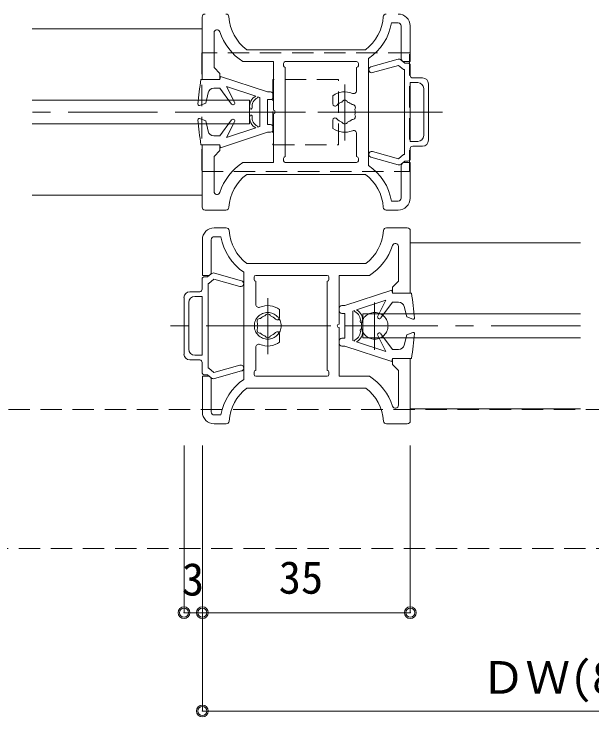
# Model space of a CAD drawing. Units: millimetres on the paper, enlarged 5 times, with parts at other scales. Extents: x -992 to 1008, y -685 to 700.
# Drawn here: x -402 to -239.8, y -426 to -228.8 of the extents above; entities that cross this region are included whole.
import ezdxf
from ezdxf.enums import TextEntityAlignment as Align

# ---------------------------------------------------------------- set-up
doc = ezdxf.new("R2010")
doc.units = ezdxf.units.MM
doc.header["$LTSCALE"] = 5
doc.header["$PDMODE"] = 32
doc.header["$PDSIZE"] = 2.5
for name, pattern in [('CHAIN1', [8, 5, -1, 1, -1]), ('DASHED1', [1.8, 1.2, -0.6]), ('DOUBLE_CHAIN1', [8.8, 5, -1, 0.6, -0.6, 0.6, -1])]:
    doc.linetypes.add(name, pattern=pattern)
doc.layers.add('2-0_18', color=7, linetype='Continuous', lineweight=18)
doc.styles.add('ＭＳ ゴシック', font='')
doc.styles.get('ＭＳ ゴシック').set_extended_font_data('MS Gothic')

msp = doc.modelspace()

# ---------------------------------------------------------------- linework, layer by layer
at = {"layer": '2-0_18'}
for p, q in [((-349.203, -229.588), (-349.203, -247.088)), ((-296.08, -231.254), (-294.204, -231.254)), ((-293.37, -232.088), (-293.37, -241.254)), ((-290.87, -242.088), (-290.87, -232.088)), ((-396.926, -232.921), (-349.203, -232.921)), ((-345.87, -233.958), (-345.87, -243.754)), ((-336.703, -238.754), (-303.37, -238.754)), ((-329.204, -242.088), (-337.743, -242.088)), ((-329.204, -255.754), (-329.204, -242.088)), ((-326.37, -243.254), (-326.37, -242.588)), ((-305.87, -242.088), (-325.87, -242.088)), ((-305.37, -243.254), (-305.37, -242.588)), ((-302.537, -255.754), (-302.537, -241.226)), ((-301.862, -243.584), (-294.24, -241.457)), ((-293.333, -241.651), (-292.304, -242.504)), ((-292.537, -242.088), (-290.87, -242.088)), ((-292.304, -242.504), (-291.467, -242.504)), ((-325.87, -243.754), (-325.87, -268.754)), ((-305.87, -250.254), (-305.87, -243.754)), ((-294.128, -243.157), (-301.414, -245.189)), ((-292.705, -244.337), (-294.128, -243.157)), ((-292.471, -244.337), (-292.705, -244.337)), ((-292.471, -244.337), (-292.471, -268.171)), ((-290.804, -243.237), (-290.804, -243.504)), ((-290.804, -246.004), (-290.804, -243.504)), ((-344.037, -246.254), (-344.203, -247.088)), ((-330.87, -250.588), (-344.037, -246.254)), ((-288.72, -248.004), (-290.804, -248.004)), ((-290.804, -248.004), (-290.804, -264.504)), ((-290.138, -246.671), (-287.386, -246.671)), ((-285.72, -264.171), (-285.72, -248.337)), ((-344.203, -249.588), (-345.889, -249.588)), ((-340.94, -254.049), (-344.203, -249.588)), ((-342.37, -249.084), (-340.092, -253.526)), ((-334.152, -251.788), (-342.37, -249.084)), ((-287.053, -262.837), (-287.053, -249.671)), ((-347.51, -250.865), (-348.204, -253.754)), ((-333.537, -251.991), (-333.537, -252.122)), ((-333.037, -252.155), (-333.537, -251.991)), ((-333.037, -260.353), (-333.037, -252.155)), ((-330.037, -250.588), (-330.87, -250.588)), ((-312.537, -251.672), (-312.537, -253.968)), ((-396.926, -252.921), (-335.87, -252.921)), ((-348.204, -253.754), (-349.919, -254.4)), ((-335.87, -259.588), (-335.87, -252.921)), ((-330.87, -259.739), (-330.87, -252.754)), ((-330.87, -252.754), (-330.037, -252.754)), ((-302.537, -271.282), (-302.537, -256.754)), ((-335.87, -259.588), (-396.926, -259.588)), ((-344.203, -262.921), (-340.94, -258.459)), ((-330.037, -259.754), (-330.87, -259.754)), ((-312.537, -260.837), (-312.537, -258.54)), ((-330.87, -261.921), (-330.037, -261.921)), ((-305.87, -268.754), (-305.87, -262.254)), ((-345.889, -262.921), (-344.203, -262.921)), ((-344.203, -265.421), (-349.537, -265.421)), ((-349.203, -265.421), (-349.203, -282.921)), ((-344.203, -267.087), (-344.203, -265.421)), ((-288.72, -264.504), (-290.804, -264.504)), ((-290.138, -265.837), (-287.377, -265.837)), ((-345.87, -268.754), (-344.203, -267.087)), ((-290.804, -266.504), (-290.804, -267.671)), ((-290.804, -267.671), (-290.804, -269.332)), ((-345.87, -268.754), (-345.87, -278.55)), ((-326.37, -269.921), (-326.37, -269.254)), ((-305.37, -269.921), (-305.37, -269.254)), ((-294.24, -271.051), (-301.862, -268.924)), ((-292.304, -270.004), (-293.333, -270.857)), ((-291.468, -270.004), (-292.304, -270.004)), ((-325.87, -270.421), (-305.87, -270.421)), ((-293.37, -271.254), (-293.37, -280.421)), ((-290.87, -270.421), (-292.537, -270.421)), ((-290.87, -280.421), (-290.87, -270.421)), ((-303.37, -273.754), (-336.703, -273.754)), ((-349.203, -279.587), (-396.926, -279.587)), ((-294.204, -281.254), (-296.08, -281.254)), ((-348.37, -283.754), (-342.511, -283.754)), ((-297.563, -283.754), (-294.204, -283.754)), ((-342.445, -288.754), (-345.804, -288.754)), ((-291.638, -288.754), (-297.497, -288.754)), ((-290.804, -307.087), (-290.804, -289.588)), ((-345.804, -291.254), (-343.928, -291.254)), ((-349.138, -292.088), (-349.138, -302.088)), ((-346.638, -301.254), (-346.638, -292.088)), ((-290.804, -292.921), (-243.082, -292.921)), ((-294.138, -303.754), (-294.138, -293.958)), ((-336.638, -298.754), (-303.304, -298.754)), ((-347.703, -302.504), (-346.675, -301.651)), ((-345.768, -301.458), (-338.146, -303.584)), ((-337.471, -301.226), (-337.471, -315.754)), ((-349.203, -304.837), (-349.203, -303.176)), ((-349.138, -302.088), (-347.471, -302.088)), ((-348.54, -302.504), (-347.703, -302.504)), ((-334.638, -302.588), (-334.638, -303.254)), ((-314.138, -302.088), (-334.138, -302.088)), ((-334.138, -303.754), (-334.138, -310.254)), ((-314.138, -328.754), (-314.138, -303.754)), ((-313.638, -302.588), (-313.638, -303.254)), ((-302.265, -302.088), (-310.804, -302.088)), ((-310.804, -302.088), (-310.804, -315.754)), ((-294.138, -303.754), (-295.804, -305.421)), ((-349.203, -306.004), (-349.203, -304.837)), ((-347.537, -328.171), (-347.537, -304.337)), ((-295.804, -305.421), (-295.804, -307.087)), ((-349.87, -306.671), (-352.63, -306.671)), ((-295.971, -306.254), (-309.138, -310.588)), ((-295.804, -307.087), (-295.971, -306.254)), ((-295.804, -307.087), (-290.471, -307.087)), ((-354.288, -308.338), (-354.288, -324.171)), ((-352.955, -309.671), (-352.955, -322.837)), ((-351.288, -308.004), (-349.203, -308.004)), ((-349.203, -324.504), (-349.203, -308.004)), ((-297.638, -309.084), (-305.855, -311.788)), ((-299.916, -313.526), (-297.638, -309.084)), ((-295.804, -309.588), (-299.068, -314.049)), ((-294.118, -309.588), (-295.804, -309.588)), ((-327.471, -313.968), (-327.471, -311.672)), ((-309.138, -310.588), (-309.971, -310.588)), ((-291.805, -313.754), (-292.498, -310.865)), ((-309.971, -312.754), (-309.138, -312.754)), ((-309.138, -312.754), (-309.138, -319.739)), ((-306.471, -311.991), (-306.971, -312.155)), ((-306.971, -312.155), (-306.971, -320.353)), ((-306.471, -312.122), (-306.471, -311.991)), ((-304.138, -312.921), (-304.138, -319.587)), ((-304.138, -312.921), (-243.082, -312.921)), ((-290.089, -314.399), (-291.805, -313.754)), ((-337.471, -316.754), (-337.471, -331.282)), ((-310.804, -316.754), (-310.804, -330.421)), ((-327.471, -318.54), (-327.471, -320.837)), ((-299.068, -318.459), (-295.804, -322.921)), ((-309.138, -319.754), (-309.971, -319.754)), ((-243.082, -319.587), (-304.138, -319.587)), ((-334.138, -322.254), (-334.138, -328.754)), ((-309.971, -321.921), (-309.138, -321.921)), ((-295.804, -322.921), (-294.118, -322.921)), ((-351.288, -324.504), (-349.203, -324.504)), ((-290.804, -342.921), (-290.804, -325.421)), ((-349.87, -325.837), (-352.622, -325.837)), ((-349.203, -326.504), (-349.203, -329.004)), ((-345.88, -329.352), (-338.594, -327.319)), ((-349.203, -329.271), (-349.203, -329.004)), ((-347.537, -328.171), (-347.303, -328.171)), ((-347.303, -328.171), (-345.88, -329.352)), ((-338.146, -328.924), (-345.768, -331.051)), ((-334.638, -329.254), (-334.638, -329.921)), ((-313.638, -329.254), (-313.638, -329.921)), ((-294.138, -338.55), (-294.138, -328.754)), ((-347.471, -330.421), (-349.138, -330.421)), ((-349.138, -330.421), (-349.138, -340.421)), ((-347.703, -330.004), (-348.541, -330.004)), ((-346.675, -330.857), (-347.703, -330.004)), ((-346.638, -340.421), (-346.638, -331.254)), ((-334.138, -330.421), (-314.138, -330.421)), ((-310.804, -330.421), (-302.265, -330.421)), ((-303.304, -333.754), (-336.638, -333.754)), ((-343.928, -341.254), (-345.804, -341.254)), ((-243.082, -339.587), (-290.804, -339.587)), ((-345.804, -343.754), (-342.445, -343.754)), ((-297.497, -343.754), (-291.638, -343.754))]:
    msp.add_line(p, q, dxfattribs=at)
at = {"layer": '2-0_18', "linetype": 'DOUBLE_CHAIN1'}
for p, q in [((-302.537, -269.588), (-302.537, -242.921)), ((-309.204, -249.588), (-309.204, -262.921)), ((-332.537, -256.254), (-345.87, -256.254)), ((-302.537, -256.254), (-315.87, -256.254)), ((-337.471, -302.921), (-337.471, -329.588))]:
    msp.add_line(p, q, dxfattribs=at)
at = {"layer": '2-0_18', "linetype": 'CHAIN1'}
for p, q in [((-309.204, -264.23), (-309.204, -248.532)), ((-281.762, -256.254), (-396.926, -256.254)), ((-355.195, -256.254), (-301.032, -256.254)), ((-330.805, -324.23), (-330.805, -308.532)), ((-300.805, -323.025), (-300.805, -309.692)), ((-243.082, -316.254), (-358.246, -316.254)), ((-338.977, -316.254), (-284.813, -316.254))]:
    msp.add_line(p, q, dxfattribs=at)
at = {"layer": '2-0_18', "linetype": 'DASHED1', "lineweight": 20}
for p, q in [((-118.542, -339.709), (-688.643, -339.709)), ((-688.643, -378.754), (-118.542, -378.754))]:
    msp.add_line(p, q, dxfattribs=at)
at = {"layer": '2-0_18', "color": 4}
for p, q in [((-354.288, -396.757), (-354.288, -349.869)), ((-349.138, -424.352), (-349.138, -349.869)), ((-290.804, -396.757), (-290.804, -349.869)), ((-354.288, -396.757), (-349.138, -396.757)), ((-349.138, -396.757), (-290.804, -396.757)), ((-349.138, -424.352), (-123.693, -424.352))]:
    msp.add_line(p, q, dxfattribs=at)
at = {"layer": '2-0_18', "linetype": 'DASHED1'}
for points in [[(-349.322, -239.633), (-349.322, -272.966), (-290.989, -272.966), (-290.989, -239.633)], [(-329.322, -247.133), (-329.322, -265.466), (-310.989, -265.466), (-310.989, -247.133)]]:
    msp.add_lwpolyline(points, close=True, dxfattribs=at)
at = {"layer": '2-0_18'}
for points in [[(-349.537, -247.088), (-344.203, -247.088), (-344.203, -245.421), (-345.87, -243.754)], [(-349.919, -258.109), (-348.204, -258.754), (-347.51, -261.643)], [(-337.743, -270.421), (-329.204, -270.421), (-329.204, -256.754)], [(-340.092, -258.982), (-342.37, -263.425), (-334.152, -260.72)], [(-333.537, -260.387), (-333.537, -260.518), (-333.037, -260.353)], [(-344.203, -265.421), (-344.037, -266.254), (-330.87, -261.921)], [(-301.414, -267.319), (-294.128, -269.351), (-292.705, -268.171), (-292.471, -268.171)], [(-338.594, -305.19), (-345.88, -303.157), (-347.303, -304.337), (-347.537, -304.337)], [(-305.855, -320.72), (-297.638, -323.425), (-299.916, -318.982)], [(-292.498, -321.643), (-291.805, -318.754), (-290.089, -318.109)], [(-306.971, -320.353), (-306.471, -320.518), (-306.471, -320.387)], [(-309.138, -321.921), (-295.971, -326.254), (-295.804, -325.421)], [(-290.471, -325.421), (-295.804, -325.421), (-295.804, -327.087), (-294.138, -328.754)]]:
    msp.add_lwpolyline(points, dxfattribs=at)
at = {"layer": '2-0_18', "linetype": 'DOUBLE_CHAIN1'}
for centre in [(-330.805, -316.254), (-300.805, -316.254)]:
    msp.add_circle(centre, 3.75, dxfattribs=at)
at = {"layer": '2-0_18', "color": 4}
for centre in [(-354.288, -396.757), (-349.138, -396.757), (-290.804, -396.757), (-349.138, -424.352)]:
    msp.add_circle(centre, 1.667, dxfattribs=at)
at = {"layer": '2-0_18'}
for centre, radius, start, end in [((-348.37, -229.588), 0.833, 90, 180), ((-342.511, -229.588), 0.833, 3.58333, 90), ((-297.563, -229.588), 0.833, 90, 176.41669), ((-294.204, -232.088), 3.333, 0, 90), ((-329.204, -228.754), 12.5, 183.58333, 233.13012), ((-310.87, -228.754), 12.5, 306.8699, 356.41669), ((-310.87, -228.754), 15, 303.74899, 350.40594), ((-294.204, -232.088), 0.833, 0, 90), ((-345.037, -233.958), 0.833, 18.19489, 180), ((-329.204, -228.754), 15.833, 198.19489, 237.36312), ((-325.87, -242.588), 0.5, 90, 180), ((-305.87, -242.588), 0.5, 0, 90), ((-293.971, -242.421), 1, 50.32076, 105.58927), ((-292.537, -241.254), 0.833, 180, 270), ((-291.467, -243.174), 0.667, 354.52222, 96.25309), ((-325.87, -243.254), 0.5, 180, 270), ((-305.87, -243.254), 0.5, 270, 0), ((-301.638, -244.387), 0.833, 105.58927, 285.58926), ((-290.138, -246.004), 0.667, 180, 270), ((-267.28, -260.441), 83.333, 170.77898, 175.60973), ((-288.72, -249.671), 1.667, 0, 90), ((-287.386, -248.337), 1.667, 0, 90), ((-345.889, -251.254), 1.667, 90, 166.50428), ((-306.704, -250.254), 0.833, 247.38015, 0), ((-332.537, -254.704), 3.333, 118.99506, 187.34957), ((-332.537, -254.704), 2.667, 114.31576, 187.34957), ((-333.703, -252.122), 0.167, 294.31575, 0), ((-330.037, -251.421), 0.833, 0, 90), ((-330.037, -251.921), 0.833, 270, 0), ((-309.204, -256.254), 5.667, 67.38015, 126.0319), ((-350.037, -254.087), 0.333, 175.60973, 290.6097), ((-340.537, -253.754), 0.5, 216.17925, 27.15099), ((-311.91, -253.968), 0.626, 180, 319.8159), ((-309.204, -256.254), 2.917, 105.35889, 139.81591), ((-309.204, -253.754), 0.833, 22.02433, 157.9757), ((-309.204, -256.254), 2.917, 45.35889, 74.64113), ((-307.038, -255.004), 0.833, 322.02432, 97.9757), ((-335.512, -255.087), 0.333, 187.34957, 7.34957), ((-329.204, -256.254), 0.5, 270, 90), ((-309.204, -256.254), 2.917, 345.35889, 14.64113), ((-350.037, -258.421), 0.333, 69.39032, 184.39029), ((-340.537, -258.754), 0.5, 332.84903, 143.82078), ((-332.537, -257.805), 3.333, 172.65046, 241.00496), ((-335.512, -257.421), 0.333, 352.65045, 172.65046), ((-332.537, -257.805), 2.667, 172.65046, 245.68427), ((-311.91, -258.54), 0.626, 40.18412, 180), ((-309.204, -256.254), 2.917, 220.18412, 254.64113), ((-309.204, -256.254), 2.917, 285.35889, 314.64113), ((-307.038, -257.504), 0.833, 262.02432, 37.9757), ((-267.28, -252.067), 83.333, 184.39029, 189.22104), ((-333.703, -260.387), 0.167, 0, 65.68427), ((-330.037, -260.587), 0.833, 0, 90), ((-309.204, -258.754), 0.833, 202.02433, 337.97569), ((-345.889, -261.254), 1.667, 193.49575, 270), ((-330.037, -261.087), 0.833, 270, 0), ((-309.204, -256.254), 5.667, 233.96813, 292.61987), ((-306.704, -262.254), 0.833, 0, 112.61988), ((-288.72, -262.837), 1.667, 270, 0), ((-287.386, -264.171), 1.667, 270, 0), ((-290.138, -266.504), 0.667, 90, 180), ((-301.638, -268.121), 0.833, 74.41076, 254.41076), ((-325.87, -269.254), 0.5, 90, 180), ((-325.87, -269.921), 0.5, 180, 270), ((-305.87, -269.254), 0.5, 0, 90), ((-305.87, -269.921), 0.5, 270, 0), ((-291.468, -269.338), 0.667, 265.961, 0.53254), ((-329.204, -283.754), 15.833, 122.63691, 161.80513), ((-310.87, -283.754), 15, 9.59408, 56.25103), ((-293.971, -270.087), 1, 254.41076, 309.67926), ((-292.537, -271.254), 0.833, 90, 180), ((-329.204, -283.754), 12.5, 126.86991, 176.41669), ((-310.87, -283.754), 12.5, 3.58333, 53.13012), ((-345.037, -278.55), 0.833, 180, 341.80513), ((-294.204, -280.421), 0.833, 270, 0), ((-294.204, -280.421), 3.333, 270, 0), ((-348.37, -282.921), 0.833, 180, 270), ((-342.511, -282.921), 0.833, 270, 356.41669), ((-297.563, -282.921), 0.833, 183.58333, 270), ((-345.804, -292.088), 3.333, 90, 180), ((-342.445, -289.588), 0.833, 3.58333, 90), ((-329.138, -288.754), 12.5, 183.58333, 233.13012), ((-310.804, -288.754), 12.5, 306.8699, 356.41669), ((-297.497, -289.588), 0.833, 90, 176.41669), ((-291.638, -289.588), 0.833, 0, 90), ((-345.804, -292.088), 0.833, 90, 180), ((-329.138, -288.754), 15, 189.59408, 236.25103), ((-310.804, -288.754), 15.833, 302.6369, 341.80513), ((-294.971, -293.958), 0.833, 0, 161.80513), ((-347.471, -301.254), 0.833, 270, 0), ((-346.037, -302.421), 1, 74.41076, 129.67927), ((-348.54, -303.17), 0.667, 85.961, 180.53254), ((-338.37, -304.387), 0.833, 254.41076, 74.41076), ((-334.138, -302.588), 0.5, 90, 180), ((-334.138, -303.254), 0.5, 180, 270), ((-314.138, -302.588), 0.5, 0, 90), ((-314.138, -303.254), 0.5, 270, 0), ((-352.622, -308.338), 1.667, 90, 180), ((-349.87, -306.004), 0.667, 270, 0), ((-372.728, -320.441), 83.333, 4.39029, 9.22104), ((-351.288, -309.671), 1.667, 90, 180), ((-294.118, -311.254), 1.667, 13.49575, 90), ((-333.305, -310.254), 0.833, 180, 292.61987), ((-330.805, -316.254), 5.667, 53.96813, 112.61988), ((-309.971, -311.421), 0.833, 90, 180), ((-330.805, -316.254), 2.917, 105.35889, 134.64113), ((-330.805, -313.754), 0.833, 22.02433, 157.9757), ((-330.805, -316.254), 2.917, 40.18412, 74.64113), ((-309.971, -311.921), 0.833, 180, 270), ((-306.305, -312.122), 0.167, 180, 245.68427), ((-307.471, -314.704), 2.667, 352.65045, 65.68427), ((-307.471, -314.704), 3.333, 352.65045, 61.00496), ((-299.471, -313.754), 0.5, 152.84903, 323.82077), ((-332.97, -315.004), 0.833, 82.02433, 217.9757), ((-330.805, -316.254), 2.917, 165.35889, 194.64113), ((-328.098, -313.968), 0.626, 220.18412, 0), ((-304.496, -315.087), 0.333, 172.65046, 352.65045), ((-289.971, -314.087), 0.333, 249.39032, 4.39029), ((-332.97, -317.504), 0.833, 142.02433, 277.97569), ((-310.804, -316.254), 0.5, 90, 270), ((-307.471, -317.805), 2.667, 294.31575, 7.34957), ((-307.471, -317.805), 3.333, 298.99506, 7.34957), ((-304.496, -317.421), 0.333, 7.34957, 187.34957), ((-330.805, -316.254), 2.917, 225.35889, 254.64113), ((-330.805, -318.754), 0.833, 202.02433, 337.97569), ((-330.805, -316.254), 2.917, 285.35889, 319.8159), ((-328.098, -318.54), 0.626, 0, 139.81591), ((-299.471, -318.754), 0.5, 36.17925, 207.15099), ((-372.728, -312.067), 83.333, 350.77898, 355.60973), ((-289.971, -318.421), 0.333, 355.60973, 110.6097), ((-333.305, -322.254), 0.833, 67.38015, 180), ((-330.805, -316.254), 5.667, 247.38015, 306.03189), ((-309.971, -320.587), 0.833, 90, 180), ((-309.971, -321.087), 0.833, 180, 270), ((-306.305, -320.387), 0.167, 114.31576, 180), ((-351.288, -322.837), 1.667, 180, 270), ((-294.118, -321.254), 1.667, 270, 346.50427), ((-352.622, -324.171), 1.667, 180, 270), ((-349.87, -326.504), 0.667, 0, 90), ((-338.37, -328.121), 0.833, 285.58926, 105.58927), ((-348.541, -329.335), 0.667, 174.52222, 276.25308), ((-334.138, -329.254), 0.5, 90, 180), ((-314.138, -329.254), 0.5, 0, 90), ((-347.471, -331.254), 0.833, 0, 90), ((-346.037, -330.088), 1, 230.32076, 285.58926), ((-329.138, -343.754), 15, 123.749, 170.40595), ((-334.138, -329.921), 0.5, 180, 270), ((-314.138, -329.921), 0.5, 270, 0), ((-310.804, -343.754), 15.833, 18.19489, 57.36312), ((-329.138, -343.754), 12.5, 126.86991, 176.41669), ((-310.804, -343.754), 12.5, 3.58333, 53.13012), ((-294.971, -338.55), 0.833, 198.19489, 0), ((-345.804, -340.421), 3.333, 180, 270), ((-345.804, -340.421), 0.833, 180, 270), ((-342.445, -342.921), 0.833, 270, 356.41669), ((-297.497, -342.921), 0.833, 183.58333, 270), ((-291.638, -342.921), 0.833, 270, 0)]:
    msp.add_arc(centre, radius, start, end, dxfattribs=at)
at = {"layer": '2-0_18', "color": 5}
for p in [(-354.288, -396.757), (-349.138, -396.757), (-290.804, -396.757), (-349.138, -424.352)]:
    msp.add_point(p, dxfattribs=at)
at = {"layer": '2-0_18', "color": 4}
for p in [(-354.288, -396.757), (-349.138, -396.757), (-290.804, -396.757), (-349.138, -424.352)]:
    msp.add_point(p, dxfattribs=at)

# ---------------------------------------------------------------- texts
at = {"layer": '2-0_18', "style": 'ＭＳ ゴシック'}
for s, p in [('35', (-327.709, -394.19)), ('3', (-354.876, -394.702)), ('ＤＷ(822）', (-270.999, -422.268))]:
    msp.add_text(s, height=9.164, dxfattribs=at).set_placement(p, align=Align.BOTTOM_LEFT)

doc.saveas('drawing.dxf')
